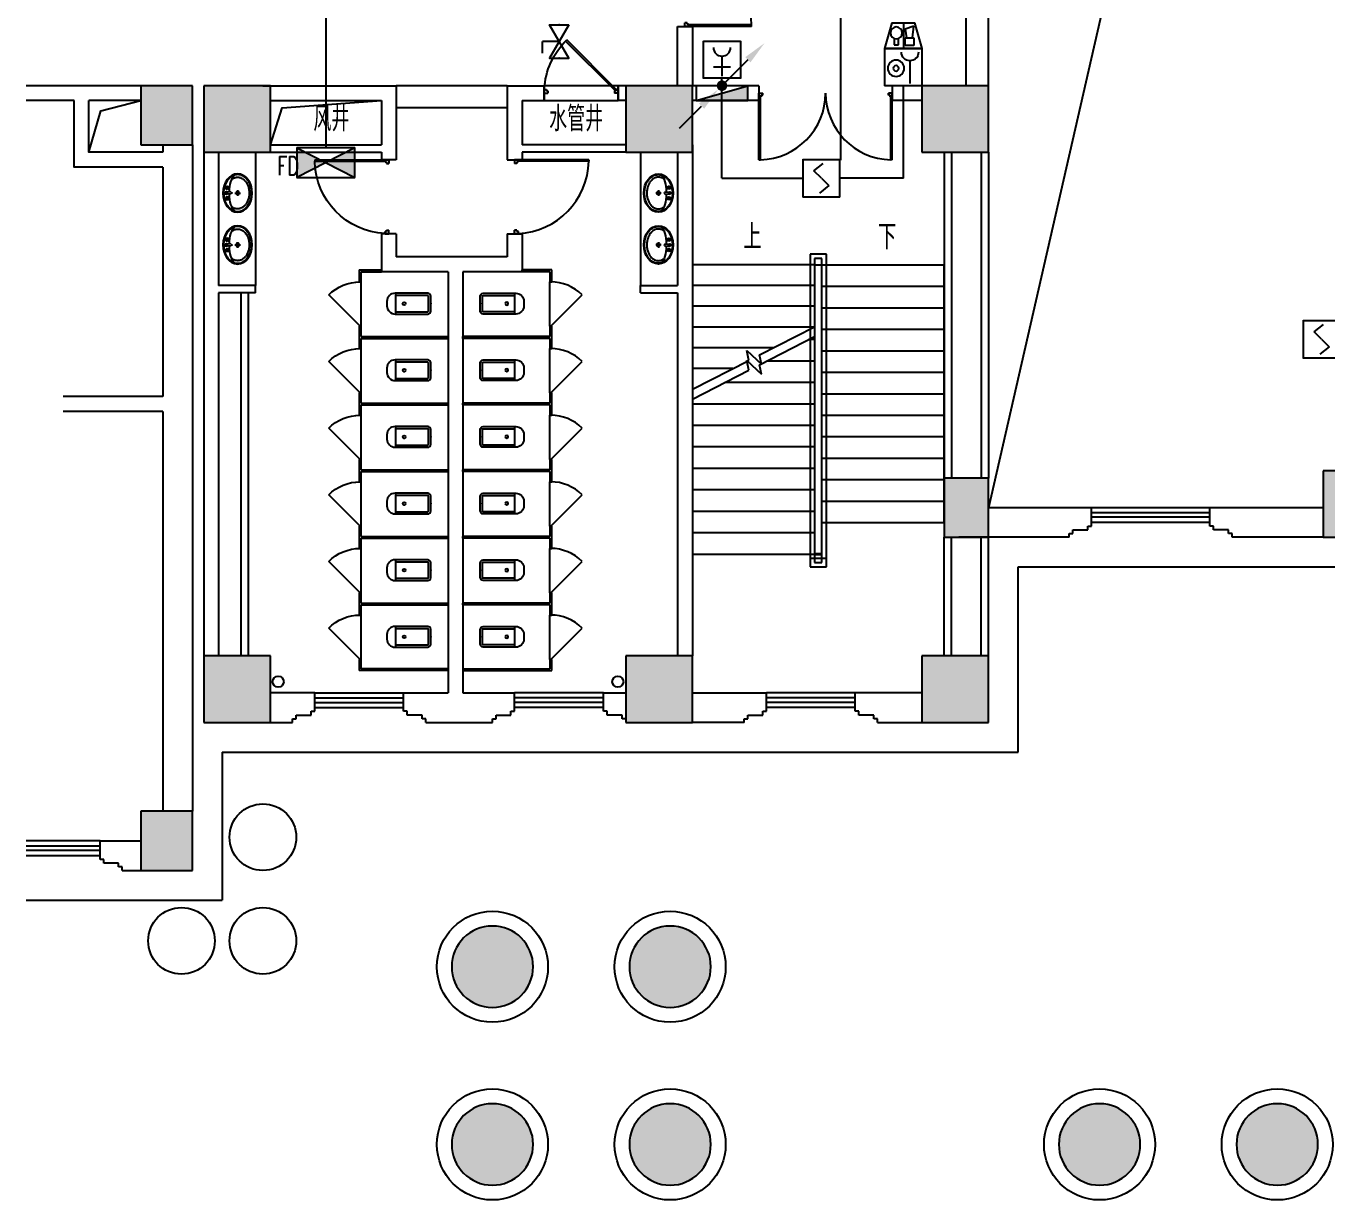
# Model space of a CAD drawing. Extents: x 190999 to 918899, y -200814 to 215286.
# Drawn here: x 771049 to 788621, y 56554 to 72409 of the extents above; entities that cross this region are included whole.
import ezdxf

# ---------------------------------------------------------------- set-up
doc = ezdxf.new("R2010")
doc.units = 0
doc.header["$LTSCALE"] = 1000
doc.header["$MEASUREMENT"] = 0
for name, color, linetype in [('00-EQUIP', 3, 'Continuous'), ('00-LWIRE', 4, 'Continuous'), ('00-WIRE-4', 6, 'Continuous'), ('A-卫生间', 250, 'Continuous'), ('A-墙线', 2, 'Continuous'), ('A-外包装修', 250, 'Continuous'), ('A-外窗', 145, 'Continuous'), ('A-门', 167, 'Continuous'), ('COLUMN', 2, 'Continuous'), ('DIM_SYMB', 3, 'Continuous'), ('EQUIP_消火栓', 1, 'Continuous'), ('PUB_HATCH', 250, 'Continuous'), ('PUB_TEXT', 7, 'Continuous'), ('STAIR', 5, 'Continuous'), ('房间名称', 7, 'Continuous'), ('暖通-风-说明', 3, 'Continuous'), ('洞口线', 165, 'Continuous'), ('雨水管', 151, 'Continuous')]:
    doc.layers.add(name, color=color, linetype=linetype)
doc.styles.add('_TCH_DIM', font='SIMPLEX', dxfattribs={"bigfont": 'GBCBIG'})
doc.styles.add('HZ-ZGBZ', font='romanc.shx', dxfattribs={"width": 0.65})
doc.styles.get("Standard").update_dxf_attribs({"font": 'simhei.ttf'})

# ---------------------------------------------------------------- blocks, each defined once
blk = doc.blocks.new('lt2f')
at = {"layer": 'STAIR'}
for p, q in [((5600, 3700), (2120, 3700)), ((2120, 2050), (2120, 3700)), ((2410, 2050), (2410, 3700)), ((2700, 2050), (2700, 3700)), ((2990, 2050), (2990, 3700)), ((3280, 2050), (3280, 3700)), ((3570, 2050), (3570, 3700)), ((3860, 2050), (3860, 3700)), ((4150, 2050), (4150, 3700)), ((4440, 2050), (4440, 3700)), ((4730, 2050), (4730, 3700)), ((5020, 2050), (5020, 3700)), ((5310, 2050), (5310, 3700)), ((5600, 2050), (5600, 3700)), ((1974, 2110), (1974, 1890)), ((6200, 2110), (1974, 2110)), ((1974, 2110), (1974, 1890)), ((6080, 2110), (1974, 2110)), ((6080, 1890), (6080, 2110)), ((6200, 1890), (6200, 2110)), ((2034, 2050), (2034, 1950)), ((6140, 2050), (2034, 2050)), ((2034, 2050), (2034, 1950)), ((6020, 2050), (2034, 2050)), ((2034, 1950), (6140, 1950)), ((2034, 1950), (6020, 1950)), ((2120, 1950), (2120, 2050)), ((5600, 2050), (2120, 2050)), ((2120, 1950), (2955, 1950)), ((2120, 1950), (2120, 300)), ((2400, 1950), (2400, 300)), ((2680, 1950), (2680, 300)), ((3337, 1205), (2955, 1950)), ((2960, 1941), (2960, 300)), ((3089, 1950), (6030, 1950)), ((3471, 1205), (3089, 1950)), ((3130, 1950), (3130, 1871)), ((3420, 1950), (3420, 1305)), ((3710, 1950), (3710, 739)), ((4000, 1950), (4000, 300)), ((4290, 1950), (4290, 300)), ((4580, 1950), (4580, 300)), ((4870, 1950), (4870, 300)), ((5160, 1950), (5160, 300)), ((5450, 1950), (5450, 300)), ((5740, 1950), (5740, 300)), ((6020, 1950), (6020, 2050)), ((6030, 1950), (6030, 2050)), ((6030, 1950), (6030, 300)), ((6140, 1950), (6140, 2050)), ((1974, 1890), (6200, 1890)), ((1974, 1890), (6080, 1890)), ((3240, 1394), (3240, 300)), ((3278, 1034), (3461, 1232)), ((3461, 1232), (3337, 1205)), ((3412, 1034), (3595, 1232)), ((3595, 1232), (3471, 1205)), ((3410, 1063), (3278, 1034)), ((3800, 300), (3410, 1063)), ((3544, 1063), (3412, 1034)), ((3935, 300), (3544, 1063)), ((3420, 1043), (3420, 1036)), ((3520, 847), (3520, 300)), ((2120, 300), (3800, 300)), ((3935, 300), (6030, 300))]:
    blk.add_line(p, q, dxfattribs=at)
blk = doc.blocks.new('m1800')
at = {"layer": 'A-墙线'}
for p, q in [((-900, -100), (-900, 100)), ((900, -100), (900, 100))]:
    blk.add_line(p, q, dxfattribs=at)
at = {"layer": 'A-门'}
for p, q in [((-900, 900), (-900, 0)), ((-900, 900), (-880, 900)), ((-880, 900), (-880, 50)), ((880, 900), (880, 50)), ((900, 900), (880, 900)), ((900, 900), (900, 0)), ((-900, 50), (-870, 50)), ((-900, 0), (-850, 0)), ((-870, 50), (-870, 30)), ((-870, 30), (-850, 30)), ((-850, 30), (-850, 0)), ((850, 30), (850, 0)), ((870, 30), (850, 30)), ((900, 0), (850, 0)), ((870, 50), (870, 30)), ((900, 50), (870, 50))]:
    blk.add_line(p, q, dxfattribs=at)
for centre, start, end in [((-900, 0), 0, 88.7267), ((900, 0), 91.2733, 180)]:
    blk.add_arc(centre, 900, start, end, dxfattribs=at)
blk = doc.blocks.new('m1000')
at = {"layer": 'A-墙线'}
for p, q in [((0, 0), (0, 200)), ((1000, 0), (1000, 200))]:
    blk.add_line(p, q, dxfattribs=at)
at = {"layer": 'A-门'}
for p, q in [((0, 1100), (0, 100)), ((0, 1100), (20, 1100)), ((20, 1100), (20, 150)), ((0, 150), (30, 150)), ((0, 100), (50, 100)), ((30, 150), (30, 130)), ((30, 130), (50, 130)), ((50, 130), (50, 100)), ((950, 130), (950, 100)), ((970, 130), (950, 130)), ((1000, 100), (950, 100)), ((970, 150), (970, 130)), ((1000, 150), (970, 150)), ((1000, 150), (1000, 100))]:
    blk.add_line(p, q, dxfattribs=at)
blk.add_arc((0, 100), 1000, 2.866, 88.854, dxfattribs=at)
blk = doc.blocks.new('手盆')
at = {"layer": 'A-卫生间'}
for p, q in [((113, 12), (46, 16)), ((160, 0), (235, 0)), ((198, -37), (198, 38)), ((113, -11), (46, -16))]:
    blk.add_line(p, q, dxfattribs=at)
for centre, major_axis, ratio, start_param, end_param in [((198, 0), (0, 259), 0.763797, 3.141593, 9.424778), ((194, 0), (0, 259), 0.413212, 0.351725, 1.519021), ((106, 0), (0, 13.9), 0.9, 3.760941, 5.663837), ((194, 0), (0, 259), 0.413212, 1.620217, 2.789865)]:
    blk.add_ellipse(centre, major_axis=major_axis, ratio=ratio, start_param=start_param, end_param=end_param, dxfattribs=at)
for centre, major_axis in [((46, 0), (0, 15.8)), ((56, 71), (0, 20.6)), ((56, 71), (0, 15.6)), ((198, 0), (0, 23.4)), ((56, -71), (0, 20.6)), ((56, -71), (0, 15.6))]:
    blk.add_ellipse(centre, major_axis=major_axis, ratio=0.9, dxfattribs=at)
for points, knots in [([(198, -249), (204, -249), (211, -249), (228, -246), (239, -243), (260, -236), (270, -231), (290, -218), (299, -211), (317, -194), (325, -185), (340, -164), (347, -153), (360, -129), (365, -116), (374, -90), (378, -76), (383, -48), (385, -34), (387, -5), (387, 9), (385, 38), (383, 52), (377, 80), (373, 94), (364, 120), (358, 133), (345, 156), (338, 167), (323, 187), (314, 197), (296, 213), (287, 220), (267, 232), (257, 237), (236, 244), (225, 247), (204, 249), (193, 249), (171, 247), (161, 245), (140, 237), (129, 232), (110, 221), (100, 213), (82, 197), (74, 188), (58, 168), (51, 157), (38, 133), (32, 121), (23, 95), (19, 81), (13, 53), (11, 39), (9, 10), (9, -4), (10, -33), (12, -47), (18, -75), (21, -89), (30, -115), (36, -128), (48, -152), (55, -163), (70, -184), (78, -193), (96, -210), (105, -218), (125, -230), (135, -235), (156, -243), (167, -246), (184, -249), (191, -249), (198, -249)], [0, 0, 0, 0, 0.105369, 0.105369, 0.278747, 0.278747, 0.452125, 0.452125, 0.625504, 0.625504, 0.798882, 0.798882, 0.97226, 0.97226, 1.145639, 1.145639, 1.319017, 1.319017, 1.492395, 1.492395, 1.665774, 1.665774, 1.839152, 1.839152, 2.01253, 2.01253, 2.185909, 2.185909, 2.359287, 2.359287, 2.532665, 2.532665, 2.706044, 2.706044, 2.879422, 2.879422, 3.0528, 3.0528, 3.226179, 3.226179, 3.399557, 3.399557, 3.572935, 3.572935, 3.746313, 3.746313, 3.919692, 3.919692, 4.09307, 4.09307, 4.266448, 4.266448, 4.439827, 4.439827, 4.613205, 4.613205, 4.786583, 4.786583, 4.959962, 4.959962, 5.13334, 5.13334, 5.306718, 5.306718, 5.480097, 5.480097, 5.653475, 5.653475, 5.826853, 5.826853, 6.000232, 6.000232, 6.17361, 6.17361, 6.283185, 6.283185, 6.283185, 6.283185]), ([(119, -185), (121, -187), (123, -188), (130, -193), (135, -196), (146, -202), (152, -205), (163, -209), (169, -210), (180, -213), (186, -214), (194, -214), (196, -214), (198, -214), (204, -214), (209, -214), (222, -212), (229, -210), (241, -206), (245, -204), (254, -200), (259, -197), (269, -191), (275, -187), (286, -178), (291, -173), (300, -162), (304, -158), (314, -145), (319, -137), (327, -123), (329, -118), (334, -107), (336, -101), (341, -89), (343, -83), (346, -71), (348, -64), (351, -49), (352, -40), (354, -22), (355, -13), (355, 5), (355, 14), (354, 32), (352, 41), (349, 58), (348, 66), (343, 81), (341, 89), (335, 104), (332, 111), (326, 125), (322, 132), (314, 144), (310, 150), (301, 162), (296, 167), (287, 177), (281, 181), (272, 189), (267, 192), (256, 199), (250, 202), (238, 207), (233, 209), (223, 211), (217, 212), (205, 214), (198, 214), (186, 213), (181, 213), (171, 211), (166, 210), (151, 205), (141, 200), (128, 191), (123, 188), (119, 185)], [5.740897, 5.740897, 5.740897, 5.740897, 5.780874, 5.780874, 5.896829, 5.896829, 6.012784, 6.012784, 6.128739, 6.128739, 6.240697, 6.240697, 6.283185, 6.283185, 6.283185, 6.399826, 6.399826, 6.5409, 6.5409, 6.634, 6.634, 6.7271, 6.7271, 6.852188, 6.852188, 6.977276, 6.977276, 7.077377, 7.077377, 7.229977, 7.229977, 7.317389, 7.317389, 7.404801, 7.404801, 7.497094, 7.497094, 7.589386, 7.589386, 7.712334, 7.712334, 7.835281, 7.835281, 7.958228, 7.958228, 8.081175, 8.081175, 8.194983, 8.194983, 8.30879, 8.30879, 8.422598, 8.422598, 8.537599, 8.537599, 8.6526, 8.6526, 8.767602, 8.767602, 8.884432, 8.884432, 8.982435, 8.982435, 9.119467, 9.119467, 9.224191, 9.224191, 9.328914, 9.328914, 9.470087, 9.470087, 9.571187, 9.571187, 9.672288, 9.672288, 9.874489, 9.874489, 9.967059, 9.967059, 9.967059, 9.967059])]:
    blk.add_open_spline(points, degree=3, knots=knots, dxfattribs=at)
blk.add_point((46, 0), dxfattribs=at)
blk = doc.blocks.new('$TwtSys$00000434')
for p, q in [((-0.5, 0.5), (-0.5, -0.5)), ((-0.5, -0.5), (0.5, 0.5)), ((0.5, 0.5), (-0.5, 0.5)), ((0.5, -0.5), (0.5, 0.5)), ((-0.5, -0.5), (0.5, -0.5))]:
    blk.add_line(p, q)
blk.add_solid([(0.5, -0.5), (0.5, 0.5), (-0.5, -0.5)])
blk = doc.blocks.new('bfm01')
at = {"layer": 'A-墙线'}
for p, q in [((-200, 0), (0, 0)), ((-200, -1000), (0, -1000))]:
    blk.add_line(p, q, dxfattribs=at)
at = {"layer": 'A-门'}
for p, q in [((-200, -1000), (-200, 0)), ((-100, 0), (-100, -50)), ((-70, -50), (-100, -50)), ((-50, -30), (-70, -30)), ((-70, -30), (-70, -50)), ((-64, -44), (-50, -30)), ((-64, -44), (603, -711)), ((-50, 0), (-50, -30)), ((-50, -30), (617, -697)), ((0, 0), (0, -1000)), ((-70, -950), (-100, -950)), ((-100, -1000), (-100, -950)), ((-50, -1000), (-100, -1000)), ((-70, -970), (-70, -950)), ((-50, -970), (-70, -970)), ((-50, -1000), (-50, -970))]:
    blk.add_line(p, q, dxfattribs=at)
blk.add_arc((-100, 0), 1000, 272.866, 315.8103, dxfattribs=at)
blk = doc.blocks.new('$lvtry$00000200')
for p, q in [((-140, -40, 0), (-140, -480, 0)), ((-110, -40, 0), (-110, -470, 0)), ((100, 0, 0), (-100, 0, 0)), ((100, -30, 0), (-100, -30, 0)), ((110, -470, 0), (110, -40, 0)), ((140, -480, 0), (140, -40, 0)), ((140, -470, 0), (-140, -470, 0)), ((-30, -590, 0), (30, -590, 0))]:
    blk.add_line(p, q)
blk.add_circle((0, -359, 0), 20)
for centre, radius, start, end in [((-100, -40, 0), 40, 90, 180), ((-100, -40, 0), 10, 90, 180), ((100, -40, 0), 40, 0, 90), ((100, -40, 0), 10, 0, 90), ((-30, -480, 0), 110, 180, 270), ((30, -480, 0), 110, 270, 0)]:
    blk.add_arc(centre, radius, start, end)
blk.add_point((0, 0))
blk = doc.blocks.new('$DorLib2D$00000114')
at = {"color": 0}
blk.add_line((0.5, 0), (-0.207, 0.707), dxfattribs=at)
blk.add_arc((0.5, 0), 1, 135, 180, dxfattribs=at)
blk = doc.blocks.new('_LINKPT1')
at = {"color": 0}
blk.add_line((0, 0), (0, 0), dxfattribs=at)
blk = doc.blocks.new('3T1W6ZCM')
for p, q in [((0.5, 0.5), (-0.5, 0.5)), ((-0.5, 0.5), (-0.5, -0.5)), ((0.5, -0.5), (0.5, 0.5)), ((-0.178, 0.172), (-0.178, -0.443)), ((-0.5, -0.5), (0.5, -0.5))]:
    blk.add_line(p, q)
at = {"const_width": 0.04}
blk.add_lwpolyline([(-0.5, 0.5), (-0.5, -0.5), (0.5, -0.5), (0.5, 0.5)], close=True, dxfattribs=at)
for radius in [0.222, 0.074]:
    blk.add_circle((0.197, -0.03), radius)
blk.add_arc((-0.178, 0.403), 0.231, 180, 0)
at = {"xscale": 0.002, "yscale": 0.002, "zscale": 0.002}
for p in [(0, 0.5), (-0.5, 0), (0.5, 0), (0, -0.5)]:
    blk.add_blockref('_LINKPT1', p, dxfattribs=at)
at = {"flags": 9}
blk.add_attdef('A', (0, 0), '', height=0.00002, dxfattribs=at)
blk = doc.blocks.new('6A2OE7N0')
for p, q in [((-0.3, 0.35), (-0.5, -0.35)), ((0.3, 0.35), (-0.3, 0.35)), ((-0.246, -0.061), (-0.286, 0.259)), ((-0.286, 0.259), (-0.046, 0.179)), ((-0.046, 0.179), (-0.086, -0.061)), ((0, 0.35), (0, -0.35)), ((0.5, -0.35), (0.3, 0.35)), ((-0.5, -0.35), (0.5, -0.35)), ((-0.286, -0.061), (-0.286, -0.261)), ((-0.046, -0.061), (-0.286, -0.061)), ((-0.286, -0.261), (-0.046, -0.261)), ((-0.046, -0.261), (-0.046, -0.061)), ((0.13, -0.244), (0.13, -0.072)), ((0.25, -0.244), (0.13, -0.244)), ((0.25, -0.072), (0.25, -0.244))]:
    blk.add_line(p, q)
at = {"const_width": 0.04, "flags": 128}
blk.add_lwpolyline([(-0.5, -0.35), (-0.3, 0.35), (0.3, 0.35), (0.5, -0.35)], close=True, dxfattribs=at)
blk.add_circle((0.19, 0.076), 0.16)
at = {"xscale": 0.002, "yscale": 0.002, "zscale": 0.002}
for p in [(-0.4, 0), (0, 0.35), (0.4, 0), (0, -0.35)]:
    blk.add_blockref('_LINKPT1', p, dxfattribs=at)
at = {"flags": 9}
blk.add_attdef('A', (0, 0), '', height=0.00002, dxfattribs=at)
blk = doc.blocks.new('J62IR8YJ')
for p, q in [((-0.5, 1), (0.5, 1)), ((-0.5, 0), (-0.5, 1)), ((0.5, 1), (0.5, 0)), ((0, 0.598), (0, 0.06)), ((0.5, 0), (-0.5, 0)), ((-0.231, 0.312), (0.231, 0.312))]:
    blk.add_line(p, q)
at = {"const_width": 0.04, "flags": 128}
blk.add_lwpolyline([(-0.5, 0), (-0.5, 1), (0.5, 1), (0.5, 0)], close=True, dxfattribs=at)
blk.add_arc((0, 0.829), 0.231, 180, 0)
at = {"xscale": 0.002, "yscale": 0.00200000000000955, "zscale": 0.002}
for p in [(0, 1), (-0.5, 0.5), (0.5, 0.5), (0, 0)]:
    blk.add_blockref('_LINKPT1', p, dxfattribs=at)
at = {"flags": 9}
blk.add_attdef('A', (0, 0), '', height=0.00002, dxfattribs=at)
blk = doc.blocks.new('3S1KCGW2')
for p, q in [((0.5, 0.5), (-0.5, 0.5)), ((-0.5, 0.5), (-0.5, -0.5)), ((-0.2, 0.2), (0.05, 0.4)), ((0.5, -0.5), (0.5, 0.5)), ((0, 0), (-0.2, 0.2)), ((0, 0), (0.2, -0.2)), ((0.2, -0.2), (-0.05, -0.4)), ((-0.5, -0.5), (0.5, -0.5))]:
    blk.add_line(p, q)
at = {"const_width": 0.04, "flags": 128}
blk.add_lwpolyline([(-0.5, -0.5), (-0.5, 0.5), (0.5, 0.5), (0.5, -0.5)], close=True, dxfattribs=at)
at = {"xscale": 0.002, "yscale": 0.002, "zscale": 0.002}
for p in [(0, 0.5), (-0.5, 0), (0.5, 0), (0, -0.5)]:
    blk.add_blockref('_LINKPT1', p, dxfattribs=at)
at = {"flags": 9}
blk.add_attdef('A', (0, 0), '', height=0.00002, dxfattribs=at)
blk = doc.blocks.new('6H2KALM6')
for p, q in [((-0.78, 0.4), (0.78, -0.4)), ((0.78, 0.4), (-0.78, -0.4)), ((0.78, 0.4), (-0.78, 0.4)), ((-0.78, 0.4), (-0.78, -0.4)), ((0.78, -0.4), (0.78, 0.4)), ((-0.78, -0.4), (0.78, -0.4))]:
    blk.add_line(p, q)
at = {"const_width": 0.04}
blk.add_lwpolyline([(-0.78, 0.4), (-0.78, -0.4), (0.78, -0.4), (0.78, 0.4)], close=True, dxfattribs=at)
for points in [[(-0.78, 0.4), (0, 0), (-0.78, -0.4)], [(0.78, 0.4), (0, 0), (0.78, -0.4)]]:
    blk.add_solid(points)
at = {"xscale": 0.002, "yscale": 0.002, "zscale": 0.002}
for p in [(0, 0.4), (-0.78, 0), (0.78, 0), (0, -0.4)]:
    blk.add_blockref('_LINKPT1', p, dxfattribs=at)
at = {"flags": 9}
blk.add_attdef('A', (0, 0), '', height=0.00002, dxfattribs=at)
blk = doc.blocks.new('$VALVE$00000437')
for p in [(0, 0), (87, 124.3)]:
    blk.add_line(p, (0, 124.3))
blk.add_lwpolyline([(-125.2, -72.3), (125.2, 72.3), (125.2, -72.3), (-125.2, 72.3)], close=True)
for p in [(-125.2, 0), (125.2, 0)]:
    blk.add_point(p)
blk = doc.blocks.new('_WRLD1L')
for p, q in [((0.7, 0.7), (0, 0)), ((0.104, 0.104), (0.104, 0.104)), ((-0.104, -0.104), (-0.104, -0.104))]:
    blk.add_line(p, q)
at = {"const_width": 0.142}
blk.add_lwpolyline([(-0.071, 0, 1), (0.071, 0, 1)], format="xyb", close=True, dxfattribs=at)
blk.add_solid([(0.63, 0.77), (0.77, 0.63), (1.15, 1.15)])
at = {"width": 0.8, "flags": 9}
blk.add_attdef('A', (0, 0), '', height=0.00002, dxfattribs=at)
blk = doc.blocks.new('_WRLD10L')
for p, q in [((1.15, 1.15), (0.55, 0.55)), ((0.104, 0.104), (0.104, 0.104)), ((-0.104, -0.104), (-0.104, -0.104))]:
    blk.add_line(p, q)
at = {"const_width": 0.142}
blk.add_lwpolyline([(-0.071, 0, 1), (0.071, 0, 1)], format="xyb", close=True, dxfattribs=at)
blk.add_solid([(0.62, 0.48), (0.48, 0.62), (0.1, 0.1)])
at = {"width": 0.8, "flags": 9}
blk.add_attdef('A', (0, 0), '', height=0.00002, dxfattribs=at)

msp = doc.modelspace()

# ---------------------------------------------------------------- hatches: boundary and pattern name
at = {"layer": 'PUB_HATCH'}
for points in [[(773298.5, 71603.7), (772598.5, 71603.7), (772598.5, 70803.7), (773298.5, 70803.7)], [(774348.5, 71603.7), (773448.5, 71603.7), (773448.5, 70703.7), (774348.5, 70703.7)], [(780048.5, 71603.7), (779148.5, 71603.7), (779148.5, 70703.7), (780048.5, 70703.7)], [(784048.5, 71603.7), (783148.5, 71603.7), (783148.5, 70703.7), (784048.5, 70703.7)], [(784048.5, 66303.7), (783448.5, 66303.7), (783448.5, 65503.7), (784048.5, 65503.7)], [(789470.6, 66403.7), (788570.6, 66403.7), (788570.6, 65503.7), (789470.6, 65503.7)], [(774348.5, 63903.7), (773448.5, 63903.7), (773448.5, 63003.7), (774348.5, 63003.7)], [(780048.5, 63903.7), (779148.5, 63903.7), (779148.5, 63003.7), (780048.5, 63003.7)], [(784048.5, 63903.7), (783148.5, 63903.7), (783148.5, 63003.7), (784048.5, 63003.7)], [(773298.5, 61803.7), (772598.5, 61803.7), (772598.5, 61003.7), (773298.5, 61003.7)], [(776798.5, 59703.7, 1), (777898.5, 59703.7, 1)], [(780298.5, 59703.7, 1), (779198.5, 59703.7, 1)], [(776798.5, 57303.7, 1), (777898.5, 57303.7, 1)], [(779198.5, 57303.7, 1), (780298.5, 57303.7, 1)], [(784998.5, 57303.7, 1), (786098.5, 57303.7, 1)], [(787398.5, 57303.7, 1), (788498.5, 57303.7, 1)]]:
    msp.add_hatch(color=256, dxfattribs=at).paths.add_polyline_path(points)

# ---------------------------------------------------------------- linework, layer by layer
at = {"layer": '00-WIRE-4'}
for p, q in [((782048.5, 77293.7), (782048.5, 70596.9)), ((775098.5, 73053.7), (775098.5, 70763.4)), ((780448.8, 70353.7), (780448.8, 71703.7)), ((782898.5, 70353.7), (782898.5, 71603.7)), ((780448.8, 70353.7), (781541.5, 70353.7)), ((782898.5, 70353.7), (782041.5, 70353.7))]:
    msp.add_line(p, q, dxfattribs=at)
at = {"layer": 'A-卫生间'}
for p, q in [((777548.5, 71603.7), (776048.5, 71603.7)), ((777548.5, 71303.7), (776048.5, 71303.7)), ((774148.5, 70703.7), (774148.5, 68903.7)), ((779348.5, 70703.7), (779348.5, 68903.7)), ((775548.5, 69116.2), (775548.5, 68953.7)), ((775548.5, 69116.2), (775848.5, 69116.2)), ((775573.5, 68953.7), (775573.5, 69091.2)), ((775573.5, 69091.2), (775848.5, 69091.2)), ((775848.5, 69116.2), (775848.5, 69091.2)), ((778148.5, 69116.2), (777748.5, 69116.2)), ((777748.5, 69091.2), (777748.5, 69116.2)), ((778123.5, 69091.2), (777748.5, 69091.2)), ((778123.5, 69091.2), (778123.5, 68953.7)), ((778148.5, 68953.7), (778148.5, 69116.2)), ((775548.5, 68953.7), (775573.5, 68953.7)), ((778123.5, 68953.7), (778148.5, 68953.7)), ((773948.5, 68803.7), (773948.5, 63903.7)), ((774048.5, 68803.7), (774048.5, 63903.7)), ((775573.5, 68353.7), (775548.5, 68353.7)), ((775548.5, 68353.7), (775548.5, 68191.2)), ((775548.5, 68191.2), (775548.5, 68053.7)), ((775573.5, 68216.2), (775573.5, 68353.7)), ((775573.5, 68216.2), (776748.5, 68216.2)), ((775573.5, 68053.7), (775573.5, 68191.2)), ((775573.5, 68191.2), (776748.5, 68191.2)), ((776748.5, 68216.2), (776748.5, 68191.2)), ((778123.5, 68216.2), (776948.5, 68216.2)), ((776948.5, 68191.2), (776948.5, 68216.2)), ((778123.5, 68191.2), (776948.5, 68191.2)), ((778148.5, 68353.7), (778123.5, 68353.7)), ((778123.5, 68353.7), (778123.5, 68216.2)), ((778123.5, 68191.2), (778123.5, 68053.7)), ((778148.5, 68191.2), (778148.5, 68353.7)), ((778148.5, 68053.7), (778148.5, 68191.2)), ((775548.5, 68053.7), (775573.5, 68053.7)), ((778123.5, 68053.7), (778148.5, 68053.7)), ((775573.5, 67453.7), (775548.5, 67453.7)), ((775548.5, 67453.7), (775548.5, 67291.2)), ((775573.5, 67316.2), (775573.5, 67453.7)), ((775573.5, 67316.2), (776748.5, 67316.2)), ((776748.5, 67316.2), (776748.5, 67291.2)), ((778123.5, 67316.2), (776948.5, 67316.2)), ((776948.5, 67291.2), (776948.5, 67316.2)), ((778148.5, 67453.7), (778123.5, 67453.7)), ((778123.5, 67453.7), (778123.5, 67316.2)), ((778148.5, 67291.2), (778148.5, 67453.7)), ((775548.5, 67291.2), (775548.5, 67153.7)), ((775548.5, 67153.7), (775573.5, 67153.7)), ((775573.5, 67153.7), (775573.5, 67291.2)), ((775573.5, 67291.2), (776748.5, 67291.2)), ((778123.5, 67291.2), (776948.5, 67291.2)), ((778123.5, 67291.2), (778123.5, 67153.7)), ((778123.5, 67153.7), (778148.5, 67153.7)), ((778148.5, 67153.7), (778148.5, 67291.2)), ((775573.5, 66553.7), (775548.5, 66553.7)), ((775548.5, 66553.7), (775548.5, 66391.2)), ((775573.5, 66416.2), (775573.5, 66553.7)), ((778148.5, 66553.7), (778123.5, 66553.7)), ((778123.5, 66553.7), (778123.5, 66416.2)), ((778148.5, 66391.2), (778148.5, 66553.7)), ((775548.5, 66391.2), (775548.5, 66253.7)), ((775548.5, 66253.7), (775573.5, 66253.7)), ((775573.5, 66416.2), (776748.5, 66416.2)), ((775573.5, 66391.2), (776748.5, 66391.2)), ((775573.5, 66253.7), (775573.5, 66391.2)), ((776748.5, 66416.2), (776748.5, 66391.2)), ((778123.5, 66416.2), (776948.5, 66416.2)), ((776948.5, 66391.2), (776948.5, 66416.2)), ((778123.5, 66391.2), (776948.5, 66391.2)), ((778123.5, 66391.2), (778123.5, 66253.7)), ((778123.5, 66253.7), (778148.5, 66253.7)), ((778148.5, 66253.7), (778148.5, 66391.2)), ((775573.5, 65653.7), (775548.5, 65653.7)), ((775548.5, 65653.7), (775548.5, 65491.2)), ((775573.5, 65516.2), (775573.5, 65653.7)), ((778148.5, 65653.7), (778123.5, 65653.7)), ((778123.5, 65653.7), (778123.5, 65516.2)), ((778148.5, 65491.2), (778148.5, 65653.7)), ((775548.5, 65491.2), (775548.5, 65353.7)), ((775573.5, 65516.2), (776748.5, 65516.2)), ((775573.5, 65491.2), (776748.5, 65491.2)), ((775573.5, 65353.7), (775573.5, 65491.2)), ((776748.5, 65516.2), (776748.5, 65491.2)), ((778123.5, 65516.2), (776948.5, 65516.2)), ((776948.5, 65491.2), (776948.5, 65516.2)), ((778123.5, 65491.2), (776948.5, 65491.2)), ((778123.5, 65491.2), (778123.5, 65353.7)), ((778148.5, 65353.7), (778148.5, 65491.2)), ((775548.5, 65353.7), (775573.5, 65353.7)), ((778123.5, 65353.7), (778148.5, 65353.7)), ((775573.5, 64753.7), (775548.5, 64753.7)), ((775548.5, 64753.7), (775548.5, 64591.2)), ((775573.5, 64616.2), (775573.5, 64753.7)), ((778148.5, 64753.7), (778123.5, 64753.7)), ((778123.5, 64753.7), (778123.5, 64616.2)), ((778148.5, 64591.2), (778148.5, 64753.7)), ((775548.5, 64591.2), (775548.5, 64453.7)), ((775573.5, 64616.2), (776748.5, 64616.2)), ((775573.5, 64453.7), (775573.5, 64591.2)), ((775573.5, 64591.2), (776748.5, 64591.2)), ((776748.5, 64616.2), (776748.5, 64591.2)), ((778123.5, 64616.2), (776948.5, 64616.2)), ((776948.5, 64591.2), (776948.5, 64616.2)), ((778123.5, 64591.2), (776948.5, 64591.2)), ((778123.5, 64591.2), (778123.5, 64453.7)), ((778148.5, 64453.7), (778148.5, 64591.2)), ((775548.5, 64453.7), (775573.5, 64453.7)), ((778123.5, 64453.7), (778148.5, 64453.7)), ((775573.5, 63853.7), (775548.5, 63853.7)), ((775548.5, 63853.7), (775548.5, 63703.7)), ((775573.5, 63728.7), (775573.5, 63853.7)), ((778148.5, 63853.7), (778123.5, 63853.7)), ((778123.5, 63853.7), (778123.5, 63728.7)), ((778148.5, 63703.7), (778148.5, 63853.7)), ((776748.5, 63703.7), (775548.5, 63703.7)), ((776748.5, 63728.7), (775573.5, 63728.7)), ((776748.5, 63703.7), (776748.5, 63728.7)), ((776948.5, 63728.7), (778123.5, 63728.7)), ((776948.5, 63728.7), (776948.5, 63703.7)), ((776948.5, 63703.7), (778148.5, 63703.7))]:
    msp.add_line(p, q, dxfattribs=at)
at = {"layer": 'A-墙线'}
for p, q in [((779848.5, 71603.7), (779848.5, 72403.7)), ((780048.5, 72403.7), (780048.5, 71603.7)), ((772598.5, 71603.7), (771048.5, 71603.7)), ((774248.5, 71603.7), (776048.5, 71603.7)), ((776048.5, 71603.7), (776048.5, 70603.7)), ((777548.5, 71603.7), (777548.5, 70603.7)), ((777548.5, 71603.7), (778048.5, 71603.7)), ((778048.5, 71603.7), (778048.5, 71403.7)), ((779148.5, 71603.7), (779048.5, 71603.7)), ((779048.5, 71603.7), (779048.5, 71403.7)), ((780948.5, 71603.7), (780048.5, 71603.7)), ((783148.5, 71603.7), (782748.5, 71603.7)), ((771698.5, 71403.7), (771048.5, 71403.7)), ((772598.5, 71403.7), (771898.5, 71403.7)), ((774348.5, 71403.7), (775848.5, 71403.7)), ((775848.5, 71403.7), (775848.5, 70803.7)), ((777748.5, 71403.7), (777748.5, 70803.7)), ((777748.5, 71403.7), (778048.5, 71403.7)), ((779148.5, 71403.7), (779048.5, 71403.7)), ((780948.5, 71403.7), (780048.5, 71403.7)), ((783148.5, 71403.7), (782748.5, 71403.7)), ((772898.5, 70803.7), (772898.5, 70703.7)), ((773298.5, 70803.7), (773298.5, 61803.7)), ((773448.5, 70703.7), (773448.5, 63903.7)), ((773648.5, 70703.7), (773648.5, 68903.7)), ((774348.5, 70803.7), (775848.5, 70803.7)), ((774348.5, 70703.7), (775848.5, 70703.7)), ((775848.5, 70703.7), (775848.5, 70603.7)), ((779148.5, 70803.7), (777748.5, 70803.7)), ((777748.5, 70703.7), (777748.5, 70603.7)), ((779148.5, 70703.7), (777748.5, 70703.7)), ((779848.5, 70703.7), (779848.5, 68903.7)), ((780048.5, 70803.7), (780048.5, 63903.7)), ((783448.5, 70703.7), (783448.5, 66303.7)), ((783548.5, 70703.7), (783548.5, 66303.7)), ((783948.5, 70703.7), (783948.5, 66303.7)), ((784048.5, 70703.7), (784048.5, 66303.7)), ((772898.5, 70503.7), (772898.5, 67403.7)), ((775848.5, 69603.7), (775848.5, 69091.2)), ((776048.5, 69603.7), (776048.5, 69291.2)), ((777548.5, 69603.7), (777548.5, 69291.2)), ((777748.5, 69603.7), (777748.5, 69091.2)), ((777548.5, 69291.2), (776048.5, 69291.2)), ((776748.5, 69091.2), (775848.5, 69091.2)), ((776748.5, 69091.2), (776748.5, 63403.7)), ((776948.5, 69091.2), (776948.5, 63403.7)), ((777748.5, 69091.2), (776948.5, 69091.2)), ((774148.5, 68903.7), (773648.5, 68903.7)), ((774148.5, 68803.7), (774148.5, 68903.7)), ((779348.5, 68903.7), (779848.5, 68903.7)), ((779348.5, 68803.7), (779348.5, 68903.7)), ((773648.5, 68803.7), (773648.5, 63903.7)), ((774148.5, 68803.7), (773648.5, 68803.7)), ((779348.5, 68803.7), (779848.5, 68803.7)), ((779848.5, 68803.7), (779848.5, 63903.7)), ((772898.5, 67403.7), (771548.5, 67403.7)), ((772898.5, 67203.7), (771548.5, 67203.7)), ((772898.5, 67203.7), (772898.5, 61803.7)), ((785438.3, 65903.7), (784048.5, 65903.7)), ((785438.3, 65653.7), (785438.3, 65903.7)), ((788570.6, 65903.7), (787038.3, 65903.7)), ((787038.3, 65653.7), (787038.3, 65903.7)), ((785138.3, 65503.7), (785138.3, 65553.7)), ((785138.3, 65553.7), (785188.3, 65553.7)), ((785188.3, 65553.7), (785188.3, 65603.7)), ((785188.3, 65603.7), (785388.3, 65603.7)), ((785388.3, 65653.7), (785438.3, 65653.7)), ((785388.3, 65603.7), (785388.3, 65653.7)), ((787088.3, 65653.7), (787038.3, 65653.7)), ((787088.3, 65603.7), (787088.3, 65653.7)), ((787288.3, 65603.7), (787088.3, 65603.7)), ((787288.3, 65553.7), (787288.3, 65603.7)), ((787338.3, 65553.7), (787288.3, 65553.7)), ((787338.3, 65503.7), (787338.3, 65553.7)), ((783448.5, 63903.7), (783448.5, 65503.7)), ((783548.5, 63903.7), (783548.5, 65503.7)), ((785138.3, 65503.7), (783648.5, 65503.7)), ((783948.5, 63903.7), (783948.5, 65503.7)), ((784048.5, 63903.7), (784048.5, 65503.7)), ((788570.6, 65503.7), (787338.3, 65503.7)), ((774948.5, 63403.7), (774348.5, 63403.7)), ((774948.5, 63153.7), (774948.5, 63403.7)), ((776148.5, 63403.7), (776748.5, 63403.7)), ((776148.5, 63153.7), (776148.5, 63403.7)), ((776948.5, 63403.7), (777648.5, 63403.7)), ((777648.5, 63153.7), (777648.5, 63403.7)), ((778848.5, 63403.7), (779148.5, 63403.7)), ((778848.5, 63153.7), (778848.5, 63403.7)), ((780048.5, 63403.7), (781048.5, 63403.7)), ((781048.5, 63153.7), (781048.5, 63403.7)), ((782248.5, 63153.7), (782248.5, 63403.7)), ((783148.5, 63403.7), (782248.5, 63403.7)), ((774698.5, 63053.7), (774698.5, 63103.7)), ((774698.5, 63103.7), (774898.5, 63103.7)), ((774898.5, 63153.7), (774948.5, 63153.7)), ((774898.5, 63103.7), (774898.5, 63153.7)), ((776198.5, 63153.7), (776148.5, 63153.7)), ((776198.5, 63103.7), (776198.5, 63153.7)), ((776398.5, 63103.7), (776198.5, 63103.7)), ((776398.5, 63053.7), (776398.5, 63103.7)), ((777398.5, 63053.7), (777398.5, 63103.7)), ((777398.5, 63103.7), (777598.5, 63103.7)), ((777598.5, 63153.7), (777648.5, 63153.7)), ((777598.5, 63103.7), (777598.5, 63153.7)), ((778898.5, 63153.7), (778848.5, 63153.7)), ((778898.5, 63103.7), (778898.5, 63153.7)), ((779098.5, 63103.7), (778898.5, 63103.7)), ((779098.5, 63053.7), (779098.5, 63103.7)), ((780798.5, 63053.7), (780798.5, 63103.7)), ((780798.5, 63103.7), (780998.5, 63103.7)), ((780998.5, 63153.7), (781048.5, 63153.7)), ((780998.5, 63103.7), (780998.5, 63153.7)), ((782298.5, 63153.7), (782248.5, 63153.7)), ((782298.5, 63103.7), (782298.5, 63153.7)), ((782498.5, 63103.7), (782298.5, 63103.7)), ((782498.5, 63053.7), (782498.5, 63103.7)), ((774348.5, 63003.7), (774648.5, 63003.7)), ((774648.5, 63003.7), (774648.5, 63053.7)), ((774648.5, 63053.7), (774698.5, 63053.7)), ((776448.5, 63053.7), (776398.5, 63053.7)), ((776448.5, 63003.7), (776448.5, 63053.7)), ((776448.5, 63003.7), (777348.5, 63003.7)), ((777348.5, 63003.7), (777348.5, 63053.7)), ((777348.5, 63053.7), (777398.5, 63053.7)), ((779148.5, 63053.7), (779098.5, 63053.7)), ((780748.5, 63003.7), (780048.5, 63003.7)), ((780748.5, 63003.7), (780748.5, 63053.7)), ((780748.5, 63053.7), (780798.5, 63053.7)), ((782548.5, 63053.7), (782498.5, 63053.7)), ((782548.5, 63003.7), (782548.5, 63053.7)), ((782548.5, 63003.7), (783148.5, 63003.7)), ((772048.5, 61403.7), (772598.5, 61403.7)), ((772048.5, 61153.7), (772048.5, 61403.7)), ((772098.5, 61153.7), (772048.5, 61153.7)), ((772098.5, 61103.7), (772098.5, 61153.7)), ((772298.5, 61103.7), (772098.5, 61103.7)), ((772298.5, 61053.7), (772298.5, 61103.7)), ((772348.5, 61053.7), (772298.5, 61053.7)), ((772348.5, 61003.7), (772348.5, 61053.7)), ((772348.5, 61003.7), (772598.5, 61003.7))]:
    msp.add_line(p, q, dxfattribs=at)
for points in [[(772898.5, 70503.7), (771698.5, 70503.7), (771698.5, 71403.7)], [(772898.5, 70703.7), (771898.5, 70703.7), (771898.5, 71403.7)]]:
    msp.add_lwpolyline(points, dxfattribs=at)
at = {"layer": 'A-外包装修'}
for p, q in [((784448.5, 62603.7), (784448.5, 65103.7)), ((784448.5, 65103.7), (801048.5, 65103.7)), ((773698.5, 62603.7), (773698.5, 60603.7)), ((773698.5, 62603.7), (784448.5, 62603.7)), ((771048.5, 60603.7), (773698.5, 60603.7))]:
    msp.add_line(p, q, dxfattribs=at)
for centre, radius in [((774248.5, 61453.7), 450), ((773148.5, 60053.7), 450), ((774248.5, 60053.7), 450), ((777348.5, 59703.7), 750), ((779748.5, 59703.7), 750), ((777348.5, 57303.7), 750), ((779748.5, 57303.7), 750), ((785548.5, 57303.7), 750), ((787948.5, 57303.7), 750)]:
    msp.add_circle(centre, radius, dxfattribs=at)
at = {"layer": 'A-外窗'}
for p, q in [((787038.3, 65903.7), (785438.3, 65903.7)), ((787038.3, 65833.7), (785438.3, 65833.7)), ((787038.3, 65773.7), (785438.3, 65773.7)), ((787038.3, 65703.7), (785438.3, 65703.7)), ((774948.5, 63403.7), (776148.5, 63403.7)), ((774948.5, 63333.7), (776148.5, 63333.7)), ((774948.5, 63273.7), (776148.5, 63273.7)), ((778848.5, 63403.7), (777648.5, 63403.7)), ((778848.5, 63333.7), (777648.5, 63333.7)), ((778848.5, 63273.7), (777648.5, 63273.7)), ((782248.5, 63403.7), (781048.5, 63403.7)), ((782248.5, 63333.7), (781048.5, 63333.7)), ((782248.5, 63273.7), (781048.5, 63273.7)), ((774948.5, 63203.7), (776148.5, 63203.7)), ((778848.5, 63203.7), (777648.5, 63203.7)), ((782248.5, 63203.7), (781048.5, 63203.7)), ((772048.5, 61403.7), (771048.5, 61403.7)), ((772048.5, 61333.7), (771048.5, 61333.7)), ((772048.5, 61273.7), (771048.5, 61273.7)), ((772048.5, 61203.7), (771048.5, 61203.7))]:
    msp.add_line(p, q, dxfattribs=at)
at = {"layer": 'A-门'}
for p, q in [((775573.5, 68353.7), (775573.5, 68953.7)), ((778123.5, 68353.7), (778123.5, 68953.7)), ((775573.5, 67453.7), (775573.5, 68053.7)), ((778123.5, 67453.7), (778123.5, 68053.7)), ((775573.5, 66553.7), (775573.5, 67153.7)), ((778123.5, 66553.7), (778123.5, 67153.7)), ((775573.5, 65653.7), (775573.5, 66253.7)), ((778123.5, 65653.7), (778123.5, 66253.7)), ((775573.5, 64753.7), (775573.5, 65353.7)), ((778123.5, 64753.7), (778123.5, 65353.7)), ((775573.5, 63853.7), (775573.5, 64453.7)), ((778123.5, 63853.7), (778123.5, 64453.7))]:
    msp.add_line(p, q, dxfattribs=at)
at = {"layer": 'COLUMN'}
for p, q in [((773298.5, 71603.7), (772598.5, 71603.7)), ((772598.5, 71603.7), (772598.5, 70803.7)), ((773298.5, 70803.7), (773298.5, 71603.7)), ((774348.5, 71603.7), (773448.5, 71603.7)), ((773448.5, 71603.7), (773448.5, 70703.7)), ((774348.5, 70703.7), (774348.5, 71603.7)), ((780048.5, 71603.7), (779148.5, 71603.7)), ((779148.5, 71603.7), (779148.5, 70703.7)), ((780048.5, 70703.7), (780048.5, 71603.7)), ((784048.5, 71603.7), (783148.5, 71603.7)), ((783148.5, 71603.7), (783148.5, 70703.7)), ((784048.5, 70703.7), (784048.5, 71603.7)), ((772598.5, 70803.7), (773298.5, 70803.7)), ((773448.5, 70703.7), (774348.5, 70703.7)), ((779148.5, 70703.7), (780048.5, 70703.7)), ((783148.5, 70703.7), (784048.5, 70703.7)), ((784048.5, 66303.7), (783448.5, 66303.7)), ((783448.5, 66303.7), (783448.5, 65503.7)), ((784048.5, 65503.7), (784048.5, 66303.7)), ((789470.6, 66403.7), (788570.6, 66403.7)), ((788570.6, 66403.7), (788570.6, 65503.7)), ((783448.5, 65503.7), (784048.5, 65503.7)), ((788570.6, 65503.7), (789470.6, 65503.7)), ((774348.5, 63903.7), (773448.5, 63903.7)), ((773448.5, 63903.7), (773448.5, 63003.7)), ((774348.5, 63003.7), (774348.5, 63903.7)), ((780048.5, 63903.7), (779148.5, 63903.7)), ((779148.5, 63903.7), (779148.5, 63003.7)), ((780048.5, 63003.7), (780048.5, 63903.7)), ((784048.5, 63903.7), (783148.5, 63903.7)), ((783148.5, 63903.7), (783148.5, 63003.7)), ((784048.5, 63003.7), (784048.5, 63903.7)), ((773448.5, 63003.7), (774348.5, 63003.7)), ((779148.5, 63003.7), (780048.5, 63003.7)), ((783148.5, 63003.7), (784048.5, 63003.7)), ((773298.5, 61803.7), (772598.5, 61803.7)), ((772598.5, 61803.7), (772598.5, 61003.7)), ((773298.5, 61003.7), (773298.5, 61803.7)), ((772598.5, 61003.7), (773298.5, 61003.7))]:
    msp.add_line(p, q, dxfattribs=at)
for centre, start, end in [((777348.5, 59703.7), 0, 180), ((779748.5, 59703.7), 0, 180), ((777348.5, 59703.7), 180, 0), ((779748.5, 59703.7), 180, 0), ((777348.5, 57303.7), 0, 180), ((779748.5, 57303.7), 0, 180), ((785548.5, 57303.7), 0, 180), ((787948.5, 57303.7), 0, 180), ((777348.5, 57303.7), 180, 0), ((779748.5, 57303.7), 180, 0), ((785548.5, 57303.7), 180, 0), ((787948.5, 57303.7), 180, 0)]:
    msp.add_arc(centre, 550, start, end, dxfattribs=at)
at = {"layer": 'DIM_SYMB'}
for points in [[(780843.5, 69183.7, 0, 0, 0), (780843.5, 68363.7, 80, 0, 0), (780843.5, 68063.7, 0, 0, 0)], [(782653.5, 69183.7, 0, 0, 0), (782653.5, 64623.7, 0, 0, 0), (780843.5, 64623.7, 0, 0, 0), (780843.5, 67424.9, 80, 0, 0), (780843.5, 67724.9, 0, 0, 0)]]:
    msp.add_lwpolyline(points, format="xyseb", dxfattribs=at)
at = {"layer": 'STAIR'}
for p, q in [((783748.5, 71603.7), (783748.5, 75003.7)), ((784048.5, 71603.7), (784048.5, 75003.7)), ((785826, 73668.3), (784048.5, 65903.7))]:
    msp.add_line(p, q, dxfattribs=at)
at = {"layer": '洞口线', "ltscale": 2}
for points in [[(771898.5, 70703.7), (772059.5, 71265.8), (772598.5, 71403.7)], [(774348.5, 70803.7), (774509.5, 71303.7), (775848.5, 71403.7)]]:
    msp.add_lwpolyline(points, dxfattribs=at)
at = {"layer": '雨水管'}
for centre in [(774454.9, 63553.7), (779042.2, 63553.7)]:
    msp.add_circle(centre, 75, dxfattribs=at)

# ---------------------------------------------------------------- block references
at = {"xscale": -1, "rotation": 180}
for p in [(773708.5, 70153.7), (773708.5, 69453.7)]:
    msp.add_blockref('手盆', p, dxfattribs=at)
for name, p, rotation in [('手盆', (779788.5, 70153.7), 180), ('手盆', (779788.5, 69453.7), 180), ('lt2f', (779748.5, 71303.7), 270)]:
    msp.add_blockref(name, p, dxfattribs=dict(rotation=rotation))
at = {"layer": '00-EQUIP', "xscale": 1.799999999988358, "yscale": -1.799999999988358, "zscale": 1.8, "rotation": 270}
msp.add_blockref('$VALVE$00000437', (778248.2, 72199.8), dxfattribs=at)
at = {"layer": '00-EQUIP', "yscale": 500, "zscale": 500}
for name, p, xscale in [('6A2OE7N0', (782898.5, 72278.7), -500), ('J62IR8YJ', (780448.8, 71703.7), 500), ('3T1W6ZCM', (782898.5, 71853.7), -500), ('6H2KALM6', (775098.5, 70563.4), 500), ('6H2KALM6', (775098.5, 70563.4), 500), ('3S1KCGW2', (781791.5, 70353.7), 500), ('3S1KCGW2', (788548.5, 68178.7), 500)]:
    msp.add_blockref(name, p, dxfattribs=dict(at, xscale=xscale))
at = {"layer": '00-LWIRE', "xscale": 500, "yscale": 500, "zscale": 500}
msp.add_blockref('_WRLD1L', (780448.8, 71603.7), dxfattribs=at)
at = {"layer": '00-LWIRE', "xscale": 500, "yscale": 500, "zscale": 500, "rotation": 180}
msp.add_blockref('_WRLD10L', (780448.8, 71603.7), dxfattribs=at)
at = {"layer": 'A-卫生间', "rotation": 269.9999999989353}
for p in [(776514.2, 68659.9, 0), (776514.2, 67759.9, 0), (776514.2, 66859.9, 0), (776514.2, 65959.9, 0), (776514.2, 65059.9, 0), (776514.2, 64159.9, 0)]:
    msp.add_blockref('$lvtry$00000200', p, dxfattribs=at)
at = {"layer": 'A-卫生间', "yscale": -0.9999999999999998, "rotation": 270.0000000010646}
for p in [(777182.9, 68659.9, 0), (777182.9, 67759.9, 0), (777182.9, 66859.9, 0), (777182.9, 65959.9, 0), (777182.9, 65059.9, 0), (777182.9, 64159.9, 0)]:
    msp.add_blockref('$lvtry$00000200', p, dxfattribs=at)
at = {"layer": 'A-门'}
for name, p, rotation in [('m1800', (779948.5, 73303.7), 270), ('m1800', (781848.5, 71503.7), 180), ('m1000', (777548.5, 70603.7), 270)]:
    msp.add_blockref(name, p, dxfattribs=dict(at, rotation=rotation))
at = {"layer": 'A-门', "xscale": -1}
for name, p, rotation in [('bfm01', (779048.5, 71603.7), 270), ('m1000', (776048.5, 70603.7), 90)]:
    msp.add_blockref(name, p, dxfattribs=dict(at, rotation=rotation))
at = {"layer": 'A-门', "xscale": -600, "zscale": 25, "rotation": 90}
for p, yscale in [((775561, 68653.7), 600), ((778136, 68653.7), -600), ((775561, 67753.7), 600), ((778136, 67753.7), -600), ((775561, 66853.7), 600), ((778136, 66853.7), -600), ((775561, 65953.7), 600), ((778136, 65953.7), -600), ((775561, 65053.7), 600), ((778136, 65053.7), -600), ((775561, 64153.7), 600), ((778136, 64153.7), -600)]:
    msp.add_blockref('$DorLib2D$00000114', p, dxfattribs=dict(at, yscale=yscale))
at = {"layer": 'EQUIP_消火栓', "xscale": 700, "yscale": 200, "zscale": 700}
msp.add_blockref('$TwtSys$00000434', (780448.8, 71503.7), dxfattribs=at)

# ---------------------------------------------------------------- texts
at = {"layer": 'PUB_TEXT', "style": '_TCH_DIM'}
for s, p in [('上', (780739.3, 69393.7)), ('下', (782558.6, 69393.7))]:
    msp.add_text(s, height=337.6, dxfattribs=at).set_placement(p)
at = {"layer": '房间名称', "style": '_TCH_DIM'}
for s, p in [('风井', (774929.8, 70988.5)), ('水管井', (778114.5, 70988.5))]:
    msp.add_text(s, height=337.59, dxfattribs=at).set_placement(p)
at = {"layer": '暖通-风-说明', "style": 'HZ-ZGBZ', "width": 0.7}
msp.add_text('FD', height=250, dxfattribs=at).set_placement((774442, 70396.3))

doc.saveas('drawing.dxf')
